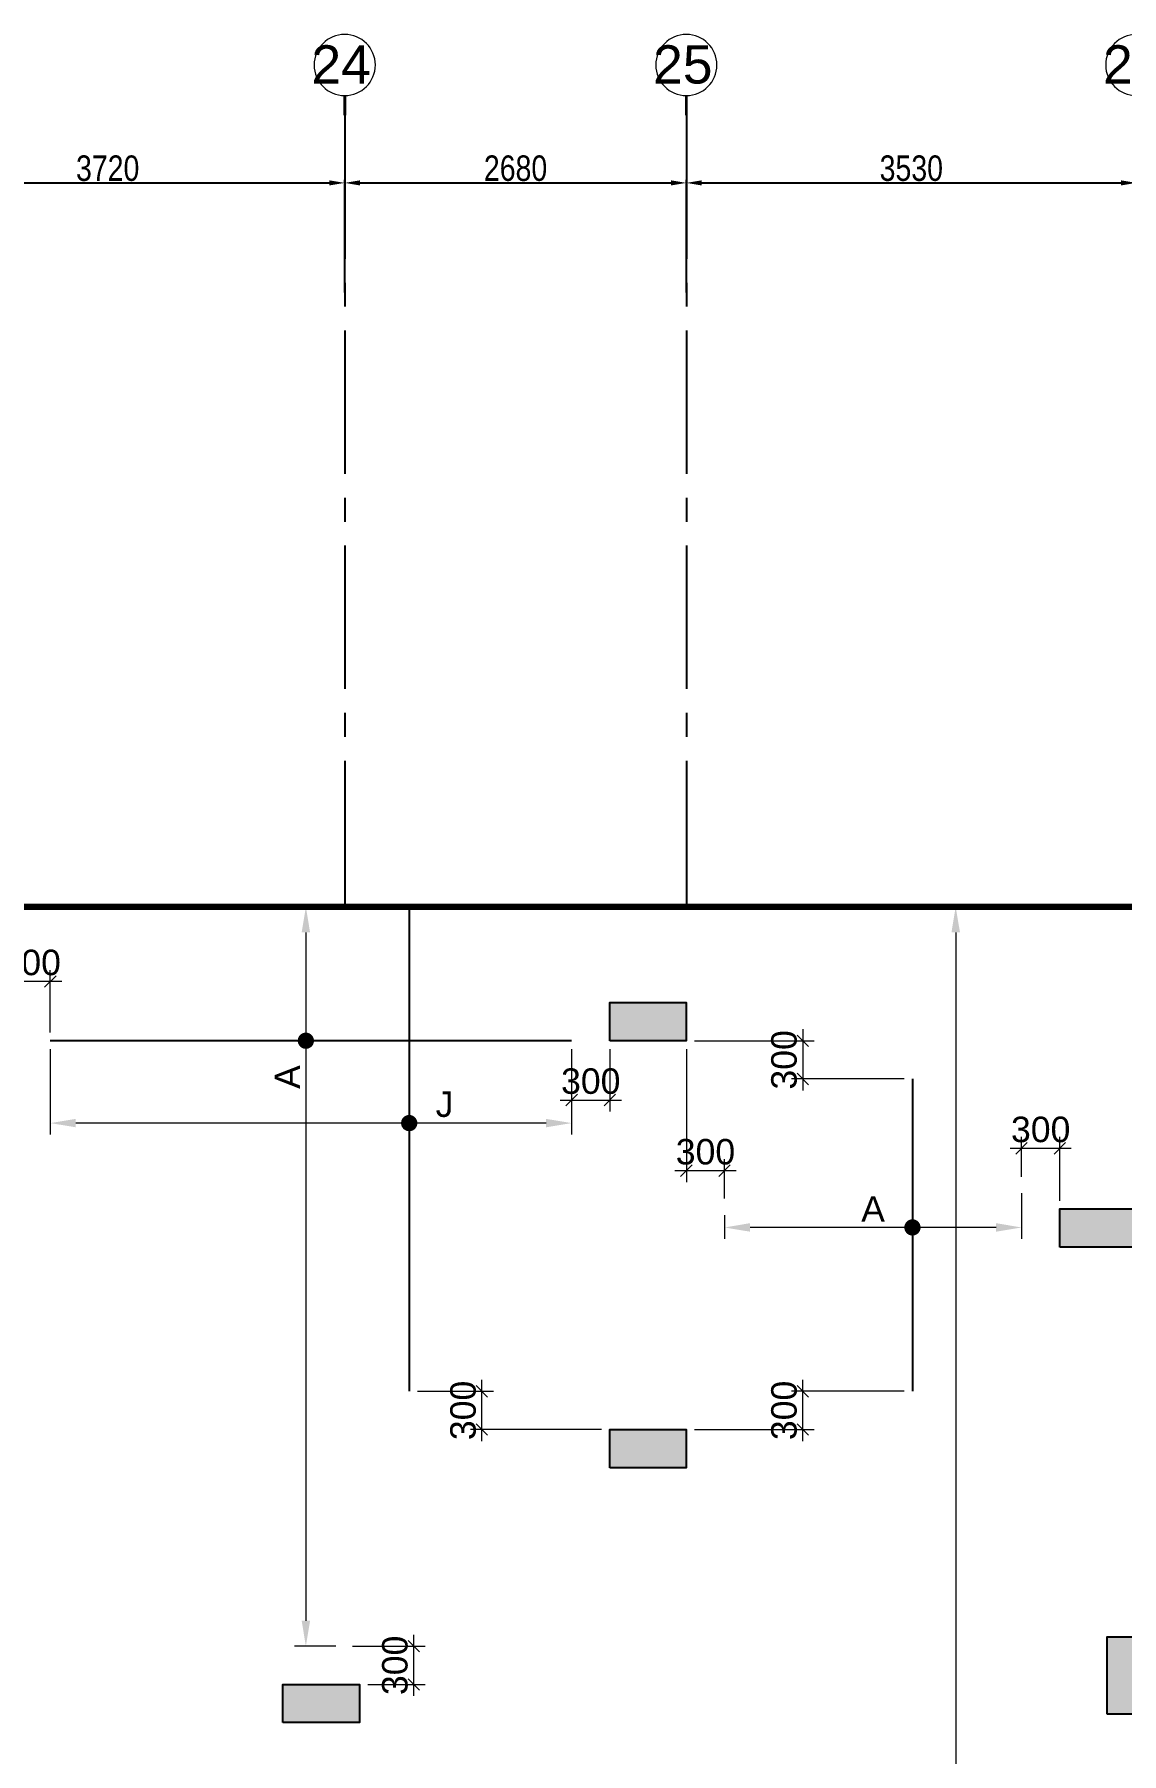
# Model space of a CAD drawing. Header units: millimetres. Extents: x 1123469 to 1883119, y -126924 to 196924.
# Drawn here: x 1605935 to 1614465, y 148552 to 162039 of the extents above; entities that cross this region are included whole.
import ezdxf
from ezdxf.enums import TextEntityAlignment as Align

# ---------------------------------------------------------------- set-up
doc = ezdxf.new("R2010")
doc.units = ezdxf.units.MM
doc.header["$LTSCALE"] = 500
doc.header["$MEASUREMENT"] = 0
doc.header["$PDMODE"] = 34
doc.linetypes.add('CONTINOUS', pattern=[0])
doc.linetypes.add('Site$0$CENTER2', pattern=[1.125, 0.75, -0.125, 0.125, -0.125])
doc.layers.get('Defpoints').update_dxf_attribs({"lineweight": 0})
for name, color, linetype in [('COL. DIM', 3, 'Continuous'), ('GRID', 7, 'Continuous'), ('GRID DIM', 7, 'Continuous'), ('reinf.', 4, 'Continuous'), ('TOWER AREA COLUMN.', 6, 'Continuous')]:
    doc.layers.add(name, color=color, linetype=linetype)
for name, color, linetype, lineweight in [('CUT OUT', 1, 'Continuous', 13), ('dim-M', 1, 'Continuous', 15), ('FOOTING', 1, 'Continuous', 15), ('GRID NO.', 7, 'Continuous', 20), ('S - SUNK', 251, 'Continuous', 0), ('TOWER COL HATCH', 253, 'Continuous', 20)]:
    doc.layers.add(name, color=color, linetype=linetype, lineweight=lineweight)
doc.styles.add('3mm', font='arial.ttf')
doc.styles.add('D50', font='arial.ttf', dxfattribs={"width": 0.8})
doc.dimstyles.new('INNER DIM', dxfattribs={"dimtxt": 200, "dimasz": 120, "dimexe": 25, "dimexo": 25, "dimgap": 12, "dimtad": 1, "dimdec": 0, "dimrnd": 5, "dimzin": 0, "dimdsep": 46, "dimtxsty": 'D50', "dimcen": 0.09, "dimdle": 25, "dimclrt": 6, "dimadec": 0, "dimazin": 0, "dimtfac": 1, "dimtdec": 0, "dimtofl": 0, "dimtmove": 1, "dimatfit": 3, "dimfxl": 75, "dimtolj": 1, "dimtzin": 0, "dimarcsym": 0})
doc.dimstyles.new('PARAMVEER', dxfattribs={"dimtxt": 200, "dimasz": 100, "dimexe": 0, "dimexo": 25, "dimgap": 10, "dimtad": 1, "dimdec": 0, "dimrnd": 5, "dimzin": 0, "dimdsep": 46, "dimtxsty": '3mm', "dimblk": 'OBLIQUE', "dimcen": 0.09, "dimdle": 75, "dimclrd": 1, "dimclre": 1, "dimclrt": 3, "dimadec": 0, "dimazin": 0, "dimtfac": 1, "dimtdec": 0, "dimtmove": 1, "dimatfit": 3, "dimfxl": 100, "dimtolj": 1, "dimtzin": 0, "dimlwd": 18, "dimlwe": 5, "dimarcsym": 0})

# ---------------------------------------------------------------- blocks, each defined once
blk = doc.blocks.new('GRID MARK')
at = {"layer": 'GRID NO.', "const_width": 50}
blk.add_lwpolyline([(0, -541), (0, -891)], dxfattribs=at)
at = {"layer": 'GRID NO.'}
blk.add_circle((0, 0), 541, dxfattribs=at)
at = {"layer": 'GRID NO.', "style": 'D50', "width": 0.8}
blk.add_attdef('Y1', text='', height=500, dxfattribs=at).set_placement((-33, -267), align=Align.CENTER)
blk = doc.blocks.new('*D499')
at = {"layer": 'Defpoints', "color": 0, "linetype": 'Continuous', "transparency": 16777216}
for p in [(1608370, 160874), (1604650, 159990), (1608370, 159990)]:
    blk.add_point(p, dxfattribs=at)
at = {"layer": 'GRID DIM', "color": 0, "linetype": 'Continuous', "lineweight": -2, "transparency": 16777216}
for p, q in [((1604650, 160015), (1604650, 160899)), ((1608370, 160015), (1608370, 160899))]:
    blk.add_line(p, q, dxfattribs=at)
at = {"layer": 'GRID DIM', "linetype": 'Continuous', "lineweight": -2, "transparency": 16777216}
blk.add_line((1604770, 160874), (1608250, 160874), dxfattribs=at)
at = {"layer": 'GRID DIM', "linetype": 'Continuous', "transparency": 16777216}
for points in [[(1604770, 160894), (1604770, 160854), (1604650, 160874)], [(1608250, 160894), (1608250, 160854), (1608370, 160874)]]:
    blk.add_solid(points, dxfattribs=at)
at = {"layer": 'GRID DIM', "linetype": 'Continuous', "transparency": 16777216, "insert": (1606510, 160988), "char_height": 200, "attachment_point": 5, "style": 'D50'}
blk.add_mtext('\\A1;3720', dxfattribs=at)
blk = doc.blocks.new('*D500')
at = {"layer": 'Defpoints', "color": 0, "linetype": 'Continuous', "transparency": 16777216}
for p in [(1611050, 160874), (1608370, 159990), (1611050, 159990)]:
    blk.add_point(p, dxfattribs=at)
at = {"layer": 'GRID DIM', "color": 0, "linetype": 'Continuous', "lineweight": -2, "transparency": 16777216}
for p, q in [((1608370, 160015), (1608370, 160899)), ((1611050, 160015), (1611050, 160899))]:
    blk.add_line(p, q, dxfattribs=at)
at = {"layer": 'GRID DIM', "linetype": 'Continuous', "lineweight": -2, "transparency": 16777216}
blk.add_line((1608490, 160874), (1610930, 160874), dxfattribs=at)
at = {"layer": 'GRID DIM', "linetype": 'Continuous', "transparency": 16777216}
for points in [[(1608490, 160894), (1608490, 160854), (1608370, 160874)], [(1610930, 160894), (1610930, 160854), (1611050, 160874)]]:
    blk.add_solid(points, dxfattribs=at)
at = {"layer": 'GRID DIM', "linetype": 'Continuous', "transparency": 16777216, "insert": (1609710, 160988), "char_height": 200, "attachment_point": 5, "style": 'D50'}
blk.add_mtext('\\A1;2680', dxfattribs=at)
blk = doc.blocks.new('*D501')
at = {"layer": 'Defpoints', "color": 0, "linetype": 'Continuous', "transparency": 16777216}
for p in [(1614580, 160874), (1611050, 159990), (1614580, 159990)]:
    blk.add_point(p, dxfattribs=at)
at = {"layer": 'GRID DIM', "color": 0, "linetype": 'Continuous', "lineweight": -2, "transparency": 16777216}
for p, q in [((1611050, 160015), (1611050, 160899)), ((1614580, 160015), (1614580, 160899))]:
    blk.add_line(p, q, dxfattribs=at)
at = {"layer": 'GRID DIM', "linetype": 'Continuous', "lineweight": -2, "transparency": 16777216}
blk.add_line((1611170, 160874), (1614460, 160874), dxfattribs=at)
at = {"layer": 'GRID DIM', "linetype": 'Continuous', "transparency": 16777216}
for points in [[(1611170, 160894), (1611170, 160854), (1611050, 160874)], [(1614460, 160894), (1614460, 160854), (1614580, 160874)]]:
    blk.add_solid(points, dxfattribs=at)
at = {"layer": 'GRID DIM', "linetype": 'Continuous', "transparency": 16777216, "insert": (1612815, 160988), "char_height": 200, "attachment_point": 5, "style": 'D50'}
blk.add_mtext('\\A1;3530', dxfattribs=at)
blk = doc.blocks.new('3tgra')
at = {"layer": 'TOWER COL HATCH'}
h = blk.add_hatch(color=253, dxfattribs=at)
h.dxf.hatch_style = 1
h.paths.add_polyline_path([(1395431, 91122), (1395431, 91422), (1394831, 91422), (1394831, 91122)])
h = blk.add_hatch(color=253, dxfattribs=at)
h.dxf.hatch_style = 1
h.paths.add_polyline_path([(1391901, 89502), (1391901, 89802), (1391301, 89802), (1391301, 89502)])
h = blk.add_hatch(color=253, dxfattribs=at)
h.dxf.hatch_style = 1
h.paths.add_polyline_path([(1395431, 87772), (1395431, 88072), (1394831, 88072), (1394831, 87772)])
h = blk.add_hatch(color=253, dxfattribs=at)
h.dxf.hatch_style = 1
h.paths.add_polyline_path([(1391531, 85842), (1391231, 85842), (1391231, 86442), (1391531, 86442)])
h = blk.add_hatch(color=253, dxfattribs=at)
h.dxf.hatch_style = 1
h.paths.add_polyline_path([(1397996, 85772), (1397996, 86072), (1397396, 86072), (1397396, 85772)])
at = {"layer": 'TOWER AREA COLUMN.', "color": 4}
for points in [[(1395431, 91122), (1395431, 91422), (1394831, 91422), (1394831, 91122)], [(1391901, 89502), (1391901, 89802), (1391301, 89802), (1391301, 89502)], [(1395431, 87772), (1395431, 88072), (1394831, 88072), (1394831, 87772)], [(1391531, 85842), (1391231, 85842), (1391231, 86442), (1391531, 86442)], [(1397996, 85772), (1397996, 86072), (1397396, 86072), (1397396, 85772)]]:
    blk.add_lwpolyline(points, close=True, dxfattribs=at)
blk = doc.blocks.new('*D1116')
at = {"layer": 'COL. DIM', "color": 1, "linetype": 'CONTINOUS', "lineweight": 5, "ltscale": 10, "transparency": 16777216}
for p, q in [((1612886, 155194), (1613253, 155194)), ((1613375, 139394), (1613073, 139394))]:
    blk.add_line(p, q, dxfattribs=at)
at = {"layer": 'COL. DIM', "color": 1, "lineweight": 18, "ltscale": 10, "transparency": 16777216}
blk.add_line((1613163, 154994), (1613163, 139594), dxfattribs=at)
at = {"layer": 'COL. DIM', "color": 1, "ltscale": 10, "transparency": 16777216}
for points in [[(1613130, 154994), (1613197, 154994), (1613163, 155194)], [(1613130, 139594), (1613197, 139594), (1613163, 139394)]]:
    blk.add_solid(points, dxfattribs=at)
at = {"layer": 'Defpoints', "color": 0, "ltscale": 10, "transparency": 16777216}
for p in [(1612821, 155194), (1613163, 139394), (1613440, 139394)]:
    blk.add_point(p, dxfattribs=at)
at = {"layer": 'COL. DIM', "color": 3, "ltscale": 10, "transparency": 16777216, "insert": (1613018, 146965), "char_height": 200, "attachment_point": 5, "rotation": 90, "style": '3mm'}
blk.add_mtext('\\A1;A', dxfattribs=at)
blk = doc.blocks.new('_Oblique')
at = {"color": 0, "linetype": 'ByBlock', "lineweight": -2}
blk.add_line((-0.5, -0.5), (0.5, 0.5), dxfattribs=at)
blk = doc.blocks.new('*D1118')
at = {"layer": 'COL. DIM', "color": 1, "linetype": 'CONTINOUS', "lineweight": 5, "ltscale": 10, "transparency": 16777216}
for p, q in [((1610150, 154079), (1610150, 153589)), ((1610450, 154079), (1610450, 153589))]:
    blk.add_line(p, q, dxfattribs=at)
at = {"layer": 'COL. DIM', "color": 1, "lineweight": 18, "ltscale": 10, "transparency": 16777216}
blk.add_line((1610060, 153679), (1610540, 153679), dxfattribs=at)
at = {"layer": 'Defpoints', "color": 0, "ltscale": 10, "transparency": 16777216}
for p in [(1610150, 154144), (1610450, 154144), (1610450, 153679)]:
    blk.add_point(p, dxfattribs=at)
at = {"layer": 'COL. DIM', "color": 1, "lineweight": 18, "ltscale": 10, "transparency": 16777216, "xscale": 90, "yscale": 90, "zscale": 90, "rotation": 180}
blk.add_blockref('_Oblique', (1610150, 153679), dxfattribs=at)
at = {"layer": 'COL. DIM', "color": 1, "lineweight": 18, "ltscale": 10, "transparency": 16777216, "xscale": 90, "yscale": 90, "zscale": 90}
blk.add_blockref('_Oblique', (1610450, 153679), dxfattribs=at)
at = {"layer": 'COL. DIM', "color": 3, "ltscale": 10, "transparency": 16777216, "insert": (1610300, 153826), "char_height": 200, "attachment_point": 5, "style": '3mm'}
blk.add_mtext('\\A1;300', dxfattribs=at)
blk = doc.blocks.new('*D1119')
at = {"layer": 'COL. DIM', "color": 1, "linetype": 'CONTINOUS', "lineweight": 5, "ltscale": 10, "transparency": 16777216}
for p, q in [((1608056, 155194), (1608155, 155194)), ((1608300, 149394), (1607975, 149394))]:
    blk.add_line(p, q, dxfattribs=at)
at = {"layer": 'COL. DIM', "color": 1, "lineweight": 18, "ltscale": 10, "transparency": 16777216}
blk.add_line((1608065, 154994), (1608065, 149594), dxfattribs=at)
at = {"layer": 'COL. DIM', "color": 1, "ltscale": 10, "transparency": 16777216}
for points in [[(1608032, 154994), (1608098, 154994), (1608065, 155194)], [(1608032, 149594), (1608098, 149594), (1608065, 149394)]]:
    blk.add_solid(points, dxfattribs=at)
at = {"layer": 'Defpoints', "color": 0, "ltscale": 10, "transparency": 16777216}
for p in [(1607991, 155194), (1608065, 149394), (1608365, 149394)]:
    blk.add_point(p, dxfattribs=at)
at = {"layer": 'COL. DIM', "color": 3, "ltscale": 10, "transparency": 16777216, "insert": (1607920, 153859), "char_height": 200, "attachment_point": 5, "rotation": 90, "style": '3mm'}
blk.add_mtext('\\A1;A', dxfattribs=at)
blk = doc.blocks.new('*D1120')
at = {"layer": 'COL. DIM', "color": 1, "lineweight": 18, "ltscale": 10, "transparency": 16777216}
blk.add_line((1606150, 154609), (1605670, 154609), dxfattribs=at)
at = {"layer": 'COL. DIM', "color": 1, "linetype": 'CONTINOUS', "lineweight": 5, "ltscale": 10, "transparency": 16777216}
for p, q in [((1605760, 154209), (1605760, 154699)), ((1606060, 154209), (1606060, 154699))]:
    blk.add_line(p, q, dxfattribs=at)
at = {"layer": 'Defpoints', "color": 0, "ltscale": 10, "transparency": 16777216}
for p in [(1605760, 154609), (1605760, 154144), (1606060, 154144)]:
    blk.add_point(p, dxfattribs=at)
at = {"layer": 'COL. DIM', "color": 1, "lineweight": 18, "ltscale": 10, "transparency": 16777216, "xscale": 90, "yscale": 90, "zscale": 90, "rotation": 180}
blk.add_blockref('_Oblique', (1605760, 154609), dxfattribs=at)
at = {"layer": 'COL. DIM', "color": 1, "lineweight": 18, "ltscale": 10, "transparency": 16777216, "xscale": 90, "yscale": 90, "zscale": 90}
blk.add_blockref('_Oblique', (1606060, 154609), dxfattribs=at)
at = {"layer": 'COL. DIM', "color": 3, "ltscale": 10, "transparency": 16777216, "insert": (1605910, 154757), "char_height": 200, "attachment_point": 5, "style": '3mm'}
blk.add_mtext('\\A1;300', dxfattribs=at)
blk = doc.blocks.new('*D1121')
at = {"layer": 'COL. DIM', "color": 1, "lineweight": 18, "ltscale": 10, "transparency": 16777216}
blk.add_line((1608912, 149004), (1608912, 149484), dxfattribs=at)
at = {"layer": 'COL. DIM', "color": 1, "linetype": 'CONTINOUS', "lineweight": 5, "ltscale": 10, "transparency": 16777216}
for p, q in [((1608430, 149394), (1609002, 149394)), ((1608550, 149094), (1609002, 149094))]:
    blk.add_line(p, q, dxfattribs=at)
at = {"layer": 'Defpoints', "color": 0, "ltscale": 10, "transparency": 16777216}
for p in [(1608365, 149394), (1608912, 149394), (1608485, 149094)]:
    blk.add_point(p, dxfattribs=at)
at = {"layer": 'COL. DIM', "color": 1, "lineweight": 18, "ltscale": 10, "transparency": 16777216, "xscale": 90, "yscale": 90, "zscale": 90}
for p, rotation in [((1608912, 149394), 90), ((1608912, 149094), 270)]:
    blk.add_blockref('_Oblique', p, dxfattribs=dict(at, rotation=rotation))
at = {"layer": 'COL. DIM', "color": 3, "ltscale": 10, "transparency": 16777216, "insert": (1608764, 149244), "char_height": 200, "attachment_point": 5, "rotation": 90, "style": '3mm'}
blk.add_mtext('\\A1;300', dxfattribs=at)
blk = doc.blocks.new('*D1191')
at = {"layer": 'COL. DIM', "color": 1, "linetype": 'CONTINOUS', "lineweight": 5, "ltscale": 10, "transparency": 16777216}
for p, q in [((1606060, 154079), (1606060, 153408)), ((1610150, 153769), (1610150, 153408))]:
    blk.add_line(p, q, dxfattribs=at)
at = {"layer": 'COL. DIM', "color": 1, "lineweight": 18, "ltscale": 10, "transparency": 16777216}
blk.add_line((1609950, 153498), (1606260, 153498), dxfattribs=at)
at = {"layer": 'COL. DIM', "color": 1, "ltscale": 10, "transparency": 16777216}
for points in [[(1606260, 153531), (1606260, 153465), (1606060, 153498)], [(1609950, 153531), (1609950, 153465), (1610150, 153498)]]:
    blk.add_solid(points, dxfattribs=at)
at = {"layer": 'Defpoints', "color": 0, "ltscale": 10, "transparency": 16777216}
for p in [(1606060, 154144), (1610150, 153834), (1606060, 153498)]:
    blk.add_point(p, dxfattribs=at)
at = {"layer": 'COL. DIM', "color": 3, "ltscale": 10, "transparency": 16777216, "insert": (1609153, 153645), "char_height": 200, "attachment_point": 5, "style": '3mm'}
blk.add_mtext('\\A1;J', dxfattribs=at)
blk = doc.blocks.new('*D1224')
at = {"layer": 'COL. DIM', "color": 1, "lineweight": 18, "ltscale": 10, "transparency": 16777216}
blk.add_line((1609446, 151004), (1609446, 151484), dxfattribs=at)
at = {"layer": 'COL. DIM', "color": 1, "linetype": 'CONTINOUS', "lineweight": 5, "ltscale": 10, "transparency": 16777216}
for p, q in [((1608941, 151394), (1609536, 151394)), ((1610385, 151094), (1609356, 151094))]:
    blk.add_line(p, q, dxfattribs=at)
at = {"layer": 'Defpoints', "color": 0, "ltscale": 10, "transparency": 16777216}
for p in [(1608876, 151394), (1609446, 151394), (1610450, 151094)]:
    blk.add_point(p, dxfattribs=at)
at = {"layer": 'COL. DIM', "color": 1, "lineweight": 18, "ltscale": 10, "transparency": 16777216, "xscale": 90, "yscale": 90, "zscale": 90}
for p, rotation in [((1609446, 151394), 90), ((1609446, 151094), 270)]:
    blk.add_blockref('_Oblique', p, dxfattribs=dict(at, rotation=rotation))
at = {"layer": 'COL. DIM', "color": 3, "ltscale": 10, "transparency": 16777216, "insert": (1609299, 151244), "char_height": 200, "attachment_point": 5, "rotation": 90, "style": '3mm'}
blk.add_mtext('\\A1;300', dxfattribs=at)
blk = doc.blocks.new('*D1242')
at = {"layer": 'COL. DIM', "color": 1, "lineweight": 18, "ltscale": 10, "transparency": 16777216}
blk.add_line((1611964, 154234), (1611964, 153754), dxfattribs=at)
at = {"layer": 'COL. DIM', "color": 1, "linetype": 'CONTINOUS', "lineweight": 5, "ltscale": 10, "transparency": 16777216}
for p, q in [((1611115, 154144), (1612054, 154144)), ((1612759, 153844), (1611874, 153844))]:
    blk.add_line(p, q, dxfattribs=at)
at = {"layer": 'Defpoints', "color": 0, "ltscale": 10, "transparency": 16777216}
for p in [(1611050, 154144), (1611964, 153844), (1612824, 153844)]:
    blk.add_point(p, dxfattribs=at)
at = {"layer": 'COL. DIM', "color": 1, "lineweight": 18, "ltscale": 10, "transparency": 16777216, "xscale": 90, "yscale": 90, "zscale": 90}
for p, rotation in [((1611964, 154144), 90), ((1611964, 153844), 270)]:
    blk.add_blockref('_Oblique', p, dxfattribs=dict(at, rotation=rotation))
at = {"layer": 'COL. DIM', "color": 3, "ltscale": 10, "transparency": 16777216, "insert": (1611817, 153994), "char_height": 200, "attachment_point": 5, "rotation": 90, "style": '3mm'}
blk.add_mtext('\\A1;300', dxfattribs=at)
blk = doc.blocks.new('*D1245')
at = {"layer": 'COL. DIM', "color": 1, "lineweight": 18, "ltscale": 10, "transparency": 16777216}
blk.add_line((1611964, 151004), (1611964, 151484), dxfattribs=at)
at = {"layer": 'COL. DIM', "color": 1, "linetype": 'CONTINOUS', "lineweight": 5, "ltscale": 10, "transparency": 16777216}
for p, q in [((1612759, 151394), (1611874, 151394)), ((1611115, 151094), (1612054, 151094))]:
    blk.add_line(p, q, dxfattribs=at)
at = {"layer": 'Defpoints', "color": 0, "ltscale": 10, "transparency": 16777216}
for p in [(1611964, 151394), (1612824, 151394), (1611050, 151094)]:
    blk.add_point(p, dxfattribs=at)
at = {"layer": 'COL. DIM', "color": 1, "lineweight": 18, "ltscale": 10, "transparency": 16777216, "xscale": 90, "yscale": 90, "zscale": 90}
for p, rotation in [((1611964, 151394), 90), ((1611964, 151094), 270)]:
    blk.add_blockref('_Oblique', p, dxfattribs=dict(at, rotation=rotation))
at = {"layer": 'COL. DIM', "color": 3, "ltscale": 10, "transparency": 16777216, "insert": (1611817, 151244), "char_height": 200, "attachment_point": 5, "rotation": 90, "style": '3mm'}
blk.add_mtext('\\A1;300', dxfattribs=at)
blk = doc.blocks.new('*D1246')
at = {"layer": 'COL. DIM', "color": 1, "linetype": 'CONTINOUS', "lineweight": 5, "ltscale": 10, "transparency": 16777216}
for p, q in [((1611050, 154079), (1611050, 153035)), ((1611350, 152907), (1611350, 153215))]:
    blk.add_line(p, q, dxfattribs=at)
at = {"layer": 'COL. DIM', "color": 1, "lineweight": 18, "ltscale": 10, "transparency": 16777216}
blk.add_line((1610960, 153125), (1611440, 153125), dxfattribs=at)
at = {"layer": 'Defpoints', "color": 0, "ltscale": 10, "transparency": 16777216}
for p in [(1611050, 154144), (1611350, 153125), (1611350, 152842)]:
    blk.add_point(p, dxfattribs=at)
at = {"layer": 'COL. DIM', "color": 1, "lineweight": 18, "ltscale": 10, "transparency": 16777216, "xscale": 90, "yscale": 90, "zscale": 90, "rotation": 180}
blk.add_blockref('_Oblique', (1611050, 153125), dxfattribs=at)
at = {"layer": 'COL. DIM', "color": 1, "lineweight": 18, "ltscale": 10, "transparency": 16777216, "xscale": 90, "yscale": 90, "zscale": 90}
blk.add_blockref('_Oblique', (1611350, 153125), dxfattribs=at)
at = {"layer": 'COL. DIM', "color": 3, "ltscale": 10, "transparency": 16777216, "insert": (1611200, 153272), "char_height": 200, "attachment_point": 5, "style": '3mm'}
blk.add_mtext('\\A1;300', dxfattribs=at)
blk = doc.blocks.new('*D1244')
at = {"layer": 'COL. DIM', "color": 1, "linetype": 'CONTINOUS', "lineweight": 5, "ltscale": 10, "transparency": 16777216}
for p, q in [((1613680, 152947), (1613680, 152589)), ((1611350, 152777), (1611350, 152589))]:
    blk.add_line(p, q, dxfattribs=at)
at = {"layer": 'COL. DIM', "color": 1, "lineweight": 18, "ltscale": 10, "transparency": 16777216}
blk.add_line((1613480, 152679), (1611550, 152679), dxfattribs=at)
at = {"layer": 'COL. DIM', "color": 1, "ltscale": 10, "transparency": 16777216}
for points in [[(1611550, 152713), (1611550, 152646), (1611350, 152679)], [(1613480, 152713), (1613480, 152646), (1613680, 152679)]]:
    blk.add_solid(points, dxfattribs=at)
at = {"layer": 'Defpoints', "color": 0, "ltscale": 10, "transparency": 16777216}
for p in [(1613680, 153012), (1611350, 152842), (1611350, 152679)]:
    blk.add_point(p, dxfattribs=at)
at = {"layer": 'COL. DIM', "color": 3, "ltscale": 10, "transparency": 16777216, "insert": (1612515, 152824), "char_height": 200, "attachment_point": 5, "style": '3mm'}
blk.add_mtext('\\A1;A', dxfattribs=at)
blk = doc.blocks.new('*D1220')
at = {"layer": 'COL. DIM', "color": 1, "linetype": 'CONTINOUS', "lineweight": 5, "ltscale": 10, "transparency": 16777216}
for p, q in [((1613680, 153077), (1613680, 153390)), ((1613980, 152889), (1613980, 153390))]:
    blk.add_line(p, q, dxfattribs=at)
at = {"layer": 'COL. DIM', "color": 1, "lineweight": 18, "ltscale": 10, "transparency": 16777216}
blk.add_line((1614070, 153300), (1613590, 153300), dxfattribs=at)
at = {"layer": 'Defpoints', "color": 0, "ltscale": 10, "transparency": 16777216}
for p in [(1613680, 153300), (1613680, 153012), (1613980, 152824)]:
    blk.add_point(p, dxfattribs=at)
at = {"layer": 'COL. DIM', "color": 1, "lineweight": 18, "ltscale": 10, "transparency": 16777216, "xscale": 90, "yscale": 90, "zscale": 90, "rotation": 180}
blk.add_blockref('_Oblique', (1613680, 153300), dxfattribs=at)
at = {"layer": 'COL. DIM', "color": 1, "lineweight": 18, "ltscale": 10, "transparency": 16777216, "xscale": 90, "yscale": 90, "zscale": 90}
blk.add_blockref('_Oblique', (1613980, 153300), dxfattribs=at)
at = {"layer": 'COL. DIM', "color": 3, "ltscale": 10, "transparency": 16777216, "insert": (1613830, 153447), "char_height": 200, "attachment_point": 5, "style": '3mm'}
blk.add_mtext('\\A1;300', dxfattribs=at)
blk = doc.blocks.new('*D2625')
at = {"layer": 'COL. DIM', "color": 1, "linetype": 'CONTINOUS', "lineweight": 5, "ltscale": 10, "transparency": 16777216}
for p, q in [((1725012, 141907), (1725546, 141907)), ((1724393, 141607), (1725546, 141607))]:
    blk.add_line(p, q, dxfattribs=at)
at = {"layer": 'COL. DIM', "color": 1, "lineweight": 18, "ltscale": 10, "transparency": 16777216}
blk.add_line((1725456, 141997), (1725456, 141517), dxfattribs=at)
at = {"layer": 'Defpoints', "color": 0, "ltscale": 10, "transparency": 16777216}
for p in [(1358872, 158914), (1431761, 158914), (1724947, 141907), (1724328, 141607), (1725456, 141607), (1442851, 126979)]:
    blk.add_point(p, dxfattribs=at)
at = {"layer": 'S - SUNK', "color": 1, "lineweight": 18, "ltscale": 10, "transparency": 16777216}
blk.add_line((1358872, 126904), (1358872, 158989), dxfattribs=at)
at = {"layer": 'S - SUNK', "color": 1, "lineweight": 5, "ltscale": 10, "transparency": 16777216}
for p, q in [((1358872, 158914), (1358872, 158914)), ((1358872, 126979), (1358872, 126979))]:
    blk.add_line(p, q, dxfattribs=at)
at = {"layer": 'COL. DIM', "color": 1, "lineweight": 18, "ltscale": 10, "transparency": 16777216, "xscale": 90, "yscale": 90, "zscale": 90}
for p, rotation in [((1725456, 141907), 90), ((1725456, 141607), 270)]:
    blk.add_blockref('_Oblique', p, dxfattribs=dict(at, rotation=rotation))
at = {"layer": 'S - SUNK', "color": 1, "lineweight": 18, "ltscale": 10, "transparency": 16777216, "xscale": 100, "yscale": 100, "zscale": 100}
for p, rotation in [((1358872, 158914), 90), ((1358872, 126979), 270)]:
    blk.add_blockref('_Oblique', p, dxfattribs=dict(at, rotation=rotation))
at = {"layer": 'COL. DIM', "color": 3, "ltscale": 10, "transparency": 16777216, "insert": (1725308, 141757), "char_height": 200, "attachment_point": 5, "rotation": 90, "style": '3mm'}
blk.add_mtext('\\A1;300', dxfattribs=at)
at = {"layer": 'S - SUNK', "color": 3, "ltscale": 10, "transparency": 16777216, "insert": (1358760, 142947), "char_height": 200, "attachment_point": 5, "rotation": 90, "style": '3mm'}
blk.add_mtext('\\A1;31935', dxfattribs=at)
blk = doc.blocks.new('*D3557')
at = {"layer": 'COL. DIM', "color": 1, "lineweight": 18, "ltscale": 10, "transparency": 16777216}
for p, q in [((1830518, 155675), (1830518, 154998)), ((1830518, 155088), (1830518, 154608))]:
    blk.add_line(p, q, dxfattribs=at)
at = {"layer": 'COL. DIM', "color": 1, "linetype": 'CONTINOUS', "lineweight": 5, "ltscale": 10, "transparency": 16777216}
for p, q in [((1830059, 154998), (1830608, 154998)), ((1830171, 154698), (1830608, 154698))]:
    blk.add_line(p, q, dxfattribs=at)
at = {"layer": 'Defpoints', "color": 0, "ltscale": 10, "transparency": 16777216}
for p in [(1418936, 156725), (1417241, 156599), (1418936, 156599), (1829994, 154998), (1830106, 154698), (1830518, 154698)]:
    blk.add_point(p, dxfattribs=at)
at = {"layer": 'S - SUNK', "color": 1, "lineweight": 18, "ltscale": 10, "transparency": 16777216}
blk.add_line((1417166, 156725), (1419011, 156725), dxfattribs=at)
at = {"layer": 'S - SUNK', "color": 1, "lineweight": 5, "ltscale": 10, "transparency": 16777216}
for p, q in [((1417241, 156725), (1417241, 156725)), ((1418936, 156725), (1418936, 156725))]:
    blk.add_line(p, q, dxfattribs=at)
at = {"layer": 'COL. DIM', "color": 1, "lineweight": 18, "ltscale": 10, "transparency": 16777216, "xscale": 90, "yscale": 90, "zscale": 90}
for p, rotation in [((1830518, 154998), 90), ((1830518, 154698), 270)]:
    blk.add_blockref('_Oblique', p, dxfattribs=dict(at, rotation=rotation))
at = {"layer": 'S - SUNK', "color": 1, "lineweight": 18, "ltscale": 10, "transparency": 16777216, "xscale": 100, "yscale": 100, "zscale": 100, "rotation": 180}
blk.add_blockref('_Oblique', (1417241, 156725), dxfattribs=at)
at = {"layer": 'S - SUNK', "color": 1, "lineweight": 18, "ltscale": 10, "transparency": 16777216, "xscale": 100, "yscale": 100, "zscale": 100}
blk.add_blockref('_Oblique', (1418936, 156725), dxfattribs=at)
at = {"layer": 'COL. DIM', "color": 3, "ltscale": 10, "transparency": 16777216, "insert": (1830371, 155409), "char_height": 200, "attachment_point": 5, "rotation": 90, "style": '3mm'}
blk.add_mtext('\\A1;300', dxfattribs=at)
at = {"layer": 'S - SUNK', "color": 3, "ltscale": 10, "transparency": 16777216, "insert": (1418088, 156837), "char_height": 200, "attachment_point": 5, "style": '3mm'}
blk.add_mtext('\\A1;1695', dxfattribs=at)
blk = doc.blocks.new('*D3556')
at = {"layer": 'COL. DIM', "color": 1, "lineweight": 18, "ltscale": 10, "transparency": 16777216}
blk.add_line((1817174, 134748), (1817174, 133598), dxfattribs=at)
at = {"layer": 'COL. DIM', "color": 1, "linetype": 'CONTINOUS', "lineweight": 5, "ltscale": 10, "transparency": 16777216}
for p, q in [((1817864, 134658), (1817084, 134658)), ((1816402, 133688), (1817264, 133688))]:
    blk.add_line(p, q, dxfattribs=at)
at = {"layer": 'Defpoints', "color": 0, "ltscale": 10, "transparency": 16777216}
for p in [(1417088, 156599), (1417241, 156599), (1417241, 155194), (1817929, 134658), (1816337, 133688), (1817174, 133688)]:
    blk.add_point(p, dxfattribs=at)
at = {"layer": 'S - SUNK', "color": 1, "lineweight": 18, "ltscale": 10, "transparency": 16777216}
blk.add_line((1417088, 155119), (1417088, 156674), dxfattribs=at)
at = {"layer": 'S - SUNK', "color": 1, "lineweight": 5, "ltscale": 10, "transparency": 16777216}
for p, q in [((1417088, 156599), (1417088, 156599)), ((1417088, 155194), (1417088, 155194))]:
    blk.add_line(p, q, dxfattribs=at)
at = {"layer": 'COL. DIM', "color": 1, "lineweight": 18, "ltscale": 10, "transparency": 16777216, "xscale": 90, "yscale": 90, "zscale": 90}
for p, rotation in [((1817174, 134658), 90), ((1817174, 133688), 270)]:
    blk.add_blockref('_Oblique', p, dxfattribs=dict(at, rotation=rotation))
at = {"layer": 'S - SUNK', "color": 1, "lineweight": 18, "ltscale": 10, "transparency": 16777216, "xscale": 100, "yscale": 100, "zscale": 100}
for p, rotation in [((1417088, 156599), 90), ((1417088, 155194), 270)]:
    blk.add_blockref('_Oblique', p, dxfattribs=dict(at, rotation=rotation))
at = {"layer": 'COL. DIM', "color": 3, "ltscale": 10, "transparency": 16777216, "insert": (1817027, 134173), "char_height": 200, "attachment_point": 5, "rotation": 90, "style": '3mm'}
blk.add_mtext('\\A1;970', dxfattribs=at)
at = {"layer": 'S - SUNK', "color": 3, "ltscale": 10, "transparency": 16777216, "insert": (1416976, 155897), "char_height": 200, "attachment_point": 5, "rotation": 90, "style": '3mm'}
blk.add_mtext('\\A1;1405', dxfattribs=at)

msp = doc.modelspace()

# ---------------------------------------------------------------- linework, layer by layer
at = {"layer": 'dim-M', "color": 4, "ltscale": 10, "const_width": 63.8}
for points in [[(1608096.7, 154144.2, -1), (1608033, 154144.2, -1)], [(1608907.5, 153498.1, -1), (1608843.7, 153498.1, -1)], [(1612855.9, 152679.5, -1), (1612792.1, 152679.5, -1)]]:
    msp.add_lwpolyline(points, format="xyb", close=True, dxfattribs=at)
at = {"layer": 'FOOTING', "color": 3, "ltscale": 10, "const_width": 50}
msp.add_lwpolyline([(1588640, 155194.2), (1615380, 155194.2), (1615380, 156599.2), (1617075, 156599.2), (1617075, 157414.1), (1621025, 157414.1), (1621025, 158914.1), (1629900, 158914.1), (1629900, 148629.4), (1640990, 148629.4), (1640990, 126979.3), (1632435, 126979.3)], dxfattribs=at)
at = {"layer": 'GRID', "color": 16, "linetype": 'Site$0$CENTER2', "ltscale": 3}
for points in [[(1608370, 161403.6), (1608370, 155194.2)], [(1611050, 161403.6), (1611050, 155194.2)]]:
    msp.add_lwpolyline(points, dxfattribs=at)
at = {"layer": 'reinf.', "color": 4, "ltscale": 1.4}
for p, q in [((1608875.6, 155194.2), (1608875.6, 151394.2)), ((1610150, 154144.2), (1606060, 154144.2)), ((1612824, 153844.2), (1612824, 151394.2))]:
    msp.add_line(p, q, dxfattribs=at)

# ---------------------------------------------------------------- block references
at = {"layer": 'CUT OUT', "color": 4, "xscale": -1}
msp.add_blockref('3tgra', (3005880.6, 63022.5), dxfattribs=at)
at = {"layer": 'GRID NO.'}
ref = msp.add_blockref('GRID MARK', (1608370, 161798.9), dxfattribs=dict(at, xscale=-0.4435200000032785, yscale=0.4435200000032785, zscale=0.4435200000032785))
ref.add_attrib('Y1', '24', dxfattribs={"height": 300, "style": 'D50'}).set_placement((1608341.7, 161653.4), align=Align.CENTER)
ref = msp.add_blockref('GRID MARK', (1611050, 161798.9), dxfattribs=dict(at, xscale=-0.4435200000032785, yscale=0.4435200000032785, zscale=0.4435200000032785))
ref.add_attrib('Y1', '25', dxfattribs={"height": 300, "style": 'D50'}).set_placement((1611022.3, 161653.4), align=Align.CENTER)
ref = msp.add_blockref('GRID MARK', (1614580, 161798.9), dxfattribs=dict(at, xscale=-0.4435200000032785, yscale=0.4435200000032785, zscale=0.4435200000032785))
ref.add_attrib('Y1', '26', dxfattribs={"height": 300, "style": 'D50'}).set_placement((1614552.5, 161653.4), align=Align.CENTER)

# ---------------------------------------------------------------- dimensions: what is measured, and where the dimension line sits
at = {"layer": 'COL. DIM', "color": 6, "ltscale": 10}
for base, p1, p2, angle, picture, middle in [((1725455.6, 141607.5), (1724947.2, 141907.5), (1724328.3, 141607.5), 90, '*D2625', (1725455.6, 141757.5)), ((1830518, 154697.7), (1829993.7, 154997.7), (1830106.2, 154697.7), 90, '*D3557', (1830518, 155409.4)), ((1605760, 154609.5), (1606060, 154144.2), (1605760, 154144.2), 180, '*D1120', (1605910, 154609.5)), ((1611964, 153844.2), (1611050, 154144.2), (1612824, 153844.2), 90, '*D1242', (1611964, 153994.2)), ((1610450, 153679), (1610150, 154144.2), (1610450, 154144.2), 0, '*D1118', (1610300, 153679)), ((1611350, 153125), (1611050, 154144.2), (1611350, 152842.1), 0, '*D1246', (1611200, 153125)), ((1613680, 153299.9), (1613980, 152824.2), (1613680, 153012.4), 180, '*D1220', (1613830, 153299.9)), ((1609446.1, 151394.2), (1610450, 151094.2), (1608875.6, 151394.2), 270, '*D1224', (1609446.1, 151244.2)), ((1611964, 151394.2), (1611050, 151094.2), (1612824, 151394.2), 270, '*D1245', (1611964, 151244.2)), ((1608911.6, 149394.2), (1608485, 149094.2), (1608364.9, 149394.2), 270, '*D1121', (1608911.6, 149244.2))]:
    dim = msp.add_linear_dim(base=base, p1=p1, p2=p2, angle=angle, dimstyle='PARAMVEER', override={"dimasz": 90, "dimexe": 90, "dimexo": 65, "dimgap": 45, "dimpost": '\\X', "dimdle": 90, "dimfxl": 0.18, "dimarcsym": 1}, dxfattribs=at)
    dim.commit()
    dim.dimension.update_dxf_attribs({"geometry": picture, "text_midpoint": middle, "dimtype": 160})
dim = msp.add_linear_dim(base=(1817173.9, 133687.8), p1=(1817928.7, 134657.8), p2=(1816337.2, 133687.8), angle=90, dimstyle='PARAMVEER', override={"dimasz": 90, "dimexe": 90, "dimexo": 65, "dimgap": 45, "dimpost": '\\X', "dimdle": 90, "dimfxl": 0.18, "dimarcsym": 1}, dxfattribs=at)
dim.commit()
dim.dimension.update_dxf_attribs({"geometry": '*D3556', "text_midpoint": (1817026.8, 134172.8)})
for base, p1, p2, angle, text, picture, middle in [((1608064.9, 149394.2), (1607991.1, 155194.2), (1608364.9, 149394.2), 90, 'A', '*D1119', (1608064.9, 153858.9)), ((1613163.3, 139394.2), (1612821.1, 155194.2), (1613440.2, 139394.2), 90, 'A', '*D1116', (1613163.3, 146964.8)), ((1606060, 153498.1), (1610150, 153834), (1606060, 154144.2), 180, 'J', '*D1191', (1609152.6, 153498.1)), ((1611350, 152679.5), (1613680, 153012.4), (1611350, 152842.1), 180, 'A', '*D1244', (1612515, 152679.5))]:
    dim = msp.add_linear_dim(base=base, p1=p1, p2=p2, angle=angle, text=text, dimstyle='PARAMVEER', override={"dimasz": 200, "dimexe": 90, "dimexo": 65, "dimgap": 45, "dimpost": '\\X', "dimsah": 1, "dimdle": 90, "dimfxl": 0.18, "dimarcsym": 1}, dxfattribs=at)
    dim.commit()
    dim.dimension.update_dxf_attribs({"geometry": picture, "text_midpoint": middle, "dimtype": 160})
at = {"layer": 'GRID DIM', "color": 0, "linetype": 'Continuous'}
for base, p1, p2, picture, middle in [((1608370, 160873.7), (1604650, 159990.1), (1608370, 159990.1), '*D499', (1606510, 160987.9)), ((1611050, 160873.7), (1608370, 159990.1), (1611050, 159990.1), '*D500', (1609710, 160987.8)), ((1614580, 160873.7), (1611050, 159990.1), (1614580, 159990.1), '*D501', (1612815, 160987.9))]:
    dim = msp.add_linear_dim(base=base, p1=p1, p2=p2, dimstyle='INNER DIM', override={"dimclrd": 256, "dimclrt": 256}, dxfattribs=at)
    dim.commit()
    dim.dimension.update_dxf_attribs({"geometry": picture, "text_midpoint": middle})
at = {"layer": 'S - SUNK', "color": 4, "ltscale": 10}
for base, p1, p2, picture, middle in [((1358872.1, 158914.1), (1442850.6, 126979.3), (1431760.6, 158914.1), '*D2625', (1358759.9, 142946.7)), ((1417087.7, 156599.2), (1417240.6, 155194.2), (1417240.6, 156599.2), '*D3556', (1416975.6, 155896.7))]:
    dim = msp.add_linear_dim(base=base, p1=p1, p2=p2, angle=90, dimstyle='PARAMVEER', override={"dimpost": '\\X', "dimfxl": 0.15, "dimfxlon": 1, "dimarcsym": 1}, dxfattribs=at)
    dim.commit()
    dim.dimension.update_dxf_attribs({"geometry": picture, "text_midpoint": middle})
dim = msp.add_linear_dim(base=(1418935.6, 156725.2), p1=(1417240.6, 156599.2), p2=(1418935.6, 156599.2), dimstyle='PARAMVEER', override={"dimpost": '\\X', "dimfxl": 0.15, "dimfxlon": 1, "dimarcsym": 1}, dxfattribs=at)
dim.commit()
dim.dimension.update_dxf_attribs({"geometry": '*D3557', "text_midpoint": (1418088.1, 156837.3)})

doc.saveas('drawing.dxf')
